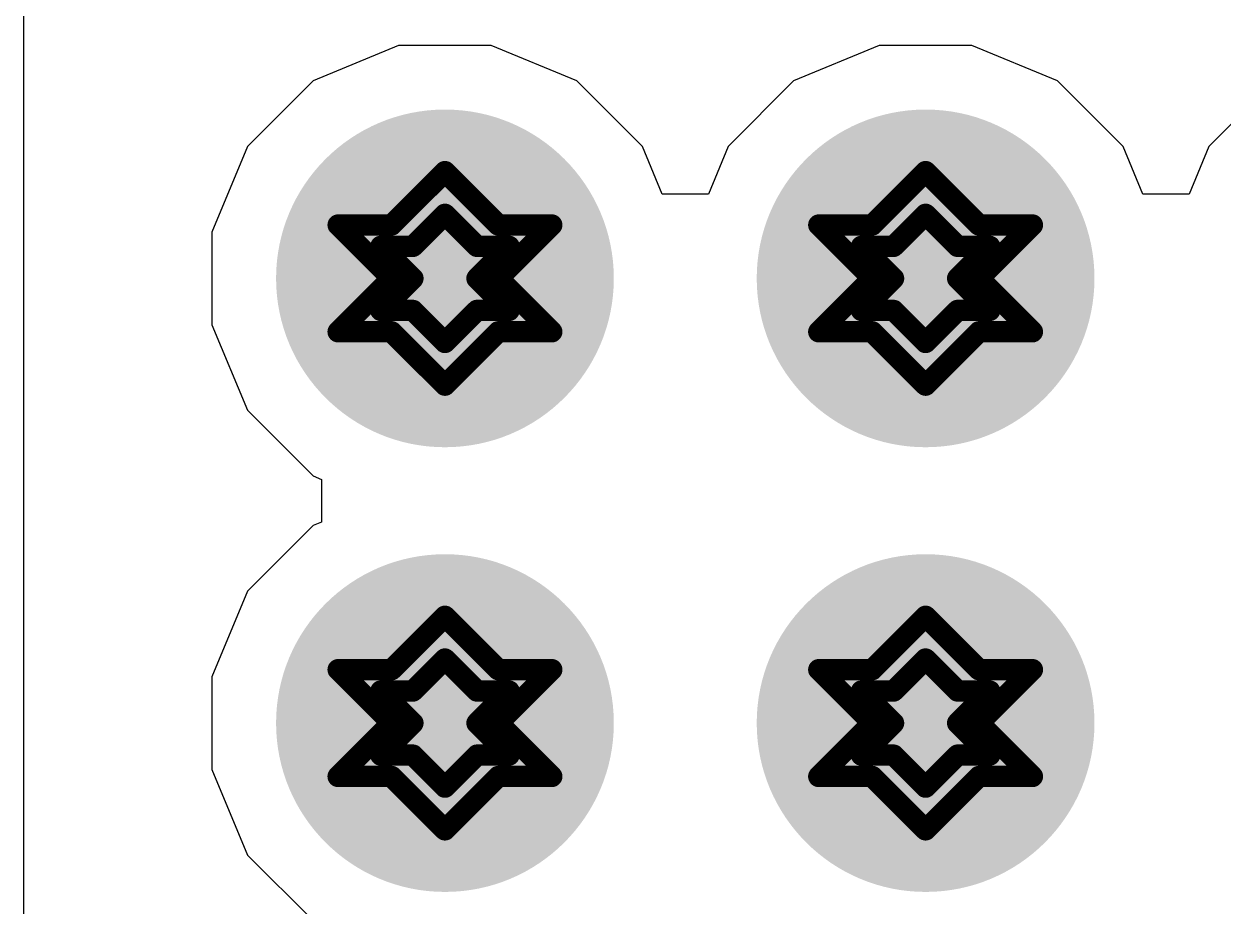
# Model space of a CAD drawing. Header units: inches. Extents: x -5 to 5328, y -4 to 5281.
# Drawn here: x 131.757 to 134.609, y 58.238 to 60.336 of the extents above; entities that cross this region are included whole.
import ezdxf

# ---------------------------------------------------------------- set-up
doc = ezdxf.new("R2010")
doc.units = ezdxf.units.IN
for name, color, linetype in [('Bottom Layer', 5, 'Continuous'), ('Bottom Solder', 6, 'Continuous'), ('Drill Drawing', 1, 'Continuous'), ('Layer 1', 16, 'Continuous'), ('Layer 2', 76, 'Continuous'), ('Top Layer', 1, 'Continuous'), ('Top Solder', 216, 'Continuous'), ('Via Holes', 16, 'Continuous')]:
    doc.layers.add(name, color=color, linetype=linetype)

msp = doc.modelspace()

# ---------------------------------------------------------------- hatches: boundary and pattern name
at = {"layer": 'Bottom Layer'}
h = msp.add_hatch(color=5, dxfattribs=at)
edge = h.paths.add_edge_path()
edge.add_arc((132.7584, 59.7311), 0.3, 0, 360)
h = msp.add_hatch(color=5, dxfattribs=at)
edge = h.paths.add_edge_path()
edge.add_arc((133.9014, 59.7311), 0.3, 0, 360)
h = msp.add_hatch(color=5, dxfattribs=at)
edge = h.paths.add_edge_path()
edge.add_arc((132.7584, 58.6734), 0.3, 0, 360)
h = msp.add_hatch(color=5, dxfattribs=at)
edge = h.paths.add_edge_path()
edge.add_arc((133.9014, 58.6734), 0.3, 0, 360)
at = {"layer": 'Bottom Solder'}
h = msp.add_hatch(color=6, dxfattribs=at)
edge = h.paths.add_edge_path()
edge.add_arc((132.7584, 59.7311), 0.4016, 0, 360)
h = msp.add_hatch(color=6, dxfattribs=at)
edge = h.paths.add_edge_path()
edge.add_arc((133.9014, 59.7311), 0.4016, 0, 360)
h = msp.add_hatch(color=6, dxfattribs=at)
edge = h.paths.add_edge_path()
edge.add_arc((132.7584, 58.6734), 0.4016, 0, 360)
h = msp.add_hatch(color=6, dxfattribs=at)
edge = h.paths.add_edge_path()
edge.add_arc((133.9014, 58.6734), 0.4016, 0, 360)
at = {"layer": 'Layer 1'}
h = msp.add_hatch(color=16, dxfattribs=at)
edge = h.paths.add_edge_path()
edge.add_arc((132.7584, 59.7311), 0.3, 0, 360)
h = msp.add_hatch(color=16, dxfattribs=at)
edge = h.paths.add_edge_path()
edge.add_arc((133.9014, 59.7311), 0.3, 0, 360)
h = msp.add_hatch(color=16, dxfattribs=at)
edge = h.paths.add_edge_path()
edge.add_arc((132.7584, 58.6734), 0.3, 0, 360)
h = msp.add_hatch(color=16, dxfattribs=at)
edge = h.paths.add_edge_path()
edge.add_arc((133.9014, 58.6734), 0.3, 0, 360)
at = {"layer": 'Layer 2'}
h = msp.add_hatch(color=76, dxfattribs=at)
edge = h.paths.add_edge_path()
edge.add_arc((132.7584, 59.7311), 0.3, 0, 360)
h = msp.add_hatch(color=76, dxfattribs=at)
edge = h.paths.add_edge_path()
edge.add_arc((133.9014, 59.7311), 0.3, 0, 360)
h = msp.add_hatch(color=76, dxfattribs=at)
edge = h.paths.add_edge_path()
edge.add_arc((132.7584, 58.6734), 0.3, 0, 360)
h = msp.add_hatch(color=76, dxfattribs=at)
edge = h.paths.add_edge_path()
edge.add_arc((133.9014, 58.6734), 0.3, 0, 360)
at = {"layer": 'Top Layer'}
h = msp.add_hatch(color=1, dxfattribs=at)
edge = h.paths.add_edge_path()
edge.add_arc((132.7584, 59.7311), 0.3, 0, 360)
h = msp.add_hatch(color=1, dxfattribs=at)
edge = h.paths.add_edge_path()
edge.add_arc((133.9014, 59.7311), 0.3, 0, 360)
h = msp.add_hatch(color=1, dxfattribs=at)
edge = h.paths.add_edge_path()
edge.add_arc((132.7584, 58.6734), 0.3, 0, 360)
h = msp.add_hatch(color=1, dxfattribs=at)
edge = h.paths.add_edge_path()
edge.add_arc((133.9014, 58.6734), 0.3, 0, 360)
at = {"layer": 'Top Solder'}
h = msp.add_hatch(color=216, dxfattribs=at)
edge = h.paths.add_edge_path()
edge.add_arc((132.7584, 59.7311), 0.4016, 0, 360)
h = msp.add_hatch(color=216, dxfattribs=at)
edge = h.paths.add_edge_path()
edge.add_arc((133.9014, 59.7311), 0.4016, 0, 360)
h = msp.add_hatch(color=216, dxfattribs=at)
edge = h.paths.add_edge_path()
edge.add_arc((132.7584, 58.6734), 0.4016, 0, 360)
h = msp.add_hatch(color=216, dxfattribs=at)
edge = h.paths.add_edge_path()
edge.add_arc((133.9014, 58.6734), 0.4016, 0, 360)
at = {"layer": 'Via Holes'}
h = msp.add_hatch(color=7, dxfattribs=at)
edge = h.paths.add_edge_path()
edge.add_arc((132.7584, 59.7311), 0.15, 0, 360)
h = msp.add_hatch(color=7, dxfattribs=at)
edge = h.paths.add_edge_path()
edge.add_arc((133.9014, 59.7311), 0.15, 0, 360)
h = msp.add_hatch(color=7, dxfattribs=at)
edge = h.paths.add_edge_path()
edge.add_arc((132.7584, 58.6734), 0.15, 0, 360)
h = msp.add_hatch(color=7, dxfattribs=at)
edge = h.paths.add_edge_path()
edge.add_arc((133.9014, 58.6734), 0.15, 0, 360)

# ---------------------------------------------------------------- linework, layer by layer
at = {"layer": 'Bottom Layer'}
for p, q in [((132.6482, 60.2851), (132.4446, 60.2007)), ((132.8686, 60.2851), (132.6482, 60.2851)), ((133.0722, 60.2007), (132.8686, 60.2851)), ((133.7912, 60.2851), (133.5876, 60.2007)), ((134.0116, 60.2851), (133.7912, 60.2851)), ((134.2152, 60.2007), (134.0116, 60.2851)), ((132.4446, 60.2007), (132.2887, 60.0449)), ((133.228, 60.0449), (133.0722, 60.2007)), ((133.5876, 60.2007), (133.4317, 60.0449)), ((134.371, 60.0449), (134.2152, 60.2007)), ((134.7306, 60.2007), (134.5747, 60.0449)), ((132.2887, 60.0449), (132.2044, 59.8413)), ((133.2749, 59.9318), (133.228, 60.0449)), ((133.4317, 60.0449), (133.3849, 59.9318)), ((134.4179, 59.9318), (134.371, 60.0449)), ((134.5747, 60.0449), (134.5279, 59.9318)), ((133.3849, 59.9318), (133.2749, 59.9318)), ((134.5279, 59.9318), (134.4179, 59.9318)), ((132.2044, 59.8413), (132.2044, 59.6209)), ((132.2044, 59.6209), (132.2887, 59.4173)), ((132.2887, 59.4173), (132.4446, 59.2614)), ((132.4446, 59.2614), (132.4648, 59.253)), ((132.4648, 59.253), (132.4648, 59.1514)), ((132.4446, 59.1431), (132.2887, 58.9872)), ((132.4648, 59.1514), (132.4446, 59.1431)), ((132.2887, 58.9872), (132.2044, 58.7836)), ((132.2044, 58.7836), (132.2044, 58.5632)), ((132.2044, 58.5632), (132.2887, 58.3596)), ((132.2887, 58.3596), (132.4446, 58.2037))]:
    msp.add_line(p, q, dxfattribs=at)
at = {"layer": 'Drill Drawing'}
for points in [[(132.6314, 59.8581, 0.0508, 0.0508, 0), (132.7584, 59.9851, 0.0508, 0.0508, 0)], [(132.7584, 59.9851, 0.0508, 0.0508, 0), (132.8854, 59.8581, 0.0508, 0.0508, 0)], [(133.7744, 59.8581, 0.0508, 0.0508, 0), (133.9014, 59.9851, 0.0508, 0.0508, 0)], [(133.9014, 59.9851, 0.0508, 0.0508, 0), (134.0284, 59.8581, 0.0508, 0.0508, 0)], [(132.6822, 59.8073, 0.0508, 0.0508, 0), (132.7584, 59.8835, 0.0508, 0.0508, 0)], [(132.7584, 59.8835, 0.0508, 0.0508, 0), (132.8346, 59.8073, 0.0508, 0.0508, 0)], [(133.8252, 59.8073, 0.0508, 0.0508, 0), (133.9014, 59.8835, 0.0508, 0.0508, 0)], [(133.9014, 59.8835, 0.0508, 0.0508, 0), (133.9776, 59.8073, 0.0508, 0.0508, 0)], [(132.5044, 59.8581, 0.0508, 0.0508, 0), (132.6314, 59.7311, 0.0508, 0.0508, 0)], [(132.5044, 59.8581, 0.0508, 0.0508, 0), (132.6314, 59.8581, 0.0508, 0.0508, 0)], [(132.8854, 59.8581, 0.0508, 0.0508, 0), (133.0124, 59.8581, 0.0508, 0.0508, 0)], [(132.8854, 59.7311, 0.0508, 0.0508, 0), (133.0124, 59.8581, 0.0508, 0.0508, 0)], [(133.6474, 59.8581, 0.0508, 0.0508, 0), (133.7744, 59.7311, 0.0508, 0.0508, 0)], [(133.6474, 59.8581, 0.0508, 0.0508, 0), (133.7744, 59.8581, 0.0508, 0.0508, 0)], [(134.0284, 59.8581, 0.0508, 0.0508, 0), (134.1554, 59.8581, 0.0508, 0.0508, 0)], [(134.0284, 59.7311, 0.0508, 0.0508, 0), (134.1554, 59.8581, 0.0508, 0.0508, 0)], [(132.606, 59.8073, 0.0508, 0.0508, 0), (132.6822, 59.7311, 0.0508, 0.0508, 0)], [(132.606, 59.8073, 0.0508, 0.0508, 0), (132.6822, 59.8073, 0.0508, 0.0508, 0)], [(132.8346, 59.8073, 0.0508, 0.0508, 0), (132.9108, 59.8073, 0.0508, 0.0508, 0)], [(132.8346, 59.7311, 0.0508, 0.0508, 0), (132.9108, 59.8073, 0.0508, 0.0508, 0)], [(133.749, 59.8073, 0.0508, 0.0508, 0), (133.8252, 59.7311, 0.0508, 0.0508, 0)], [(133.749, 59.8073, 0.0508, 0.0508, 0), (133.8252, 59.8073, 0.0508, 0.0508, 0)], [(133.9776, 59.8073, 0.0508, 0.0508, 0), (134.0538, 59.8073, 0.0508, 0.0508, 0)], [(133.9776, 59.7311, 0.0508, 0.0508, 0), (134.0538, 59.8073, 0.0508, 0.0508, 0)], [(132.5044, 59.6041, 0.0508, 0.0508, 0), (132.6314, 59.7311, 0.0508, 0.0508, 0)], [(132.606, 59.6549, 0.0508, 0.0508, 0), (132.6822, 59.7311, 0.0508, 0.0508, 0)], [(132.8346, 59.7311, 0.0508, 0.0508, 0), (132.9108, 59.6549, 0.0508, 0.0508, 0)], [(132.8854, 59.7311, 0.0508, 0.0508, 0), (133.0124, 59.6041, 0.0508, 0.0508, 0)], [(133.6474, 59.6041, 0.0508, 0.0508, 0), (133.7744, 59.7311, 0.0508, 0.0508, 0)], [(133.749, 59.6549, 0.0508, 0.0508, 0), (133.8252, 59.7311, 0.0508, 0.0508, 0)], [(133.9776, 59.7311, 0.0508, 0.0508, 0), (134.0538, 59.6549, 0.0508, 0.0508, 0)], [(134.0284, 59.7311, 0.0508, 0.0508, 0), (134.1554, 59.6041, 0.0508, 0.0508, 0)], [(132.606, 59.6549, 0.0508, 0.0508, 0), (132.6822, 59.6549, 0.0508, 0.0508, 0)], [(132.6822, 59.6549, 0.0508, 0.0508, 0), (132.7584, 59.5787, 0.0508, 0.0508, 0)], [(132.7584, 59.5787, 0.0508, 0.0508, 0), (132.8346, 59.6549, 0.0508, 0.0508, 0)], [(132.8346, 59.6549, 0.0508, 0.0508, 0), (132.9108, 59.6549, 0.0508, 0.0508, 0)], [(133.749, 59.6549, 0.0508, 0.0508, 0), (133.8252, 59.6549, 0.0508, 0.0508, 0)], [(133.8252, 59.6549, 0.0508, 0.0508, 0), (133.9014, 59.5787, 0.0508, 0.0508, 0)], [(133.9014, 59.5787, 0.0508, 0.0508, 0), (133.9776, 59.6549, 0.0508, 0.0508, 0)], [(133.9776, 59.6549, 0.0508, 0.0508, 0), (134.0538, 59.6549, 0.0508, 0.0508, 0)], [(132.5044, 59.6041, 0.0508, 0.0508, 0), (132.6314, 59.6041, 0.0508, 0.0508, 0)], [(132.6314, 59.6041, 0.0508, 0.0508, 0), (132.7584, 59.4771, 0.0508, 0.0508, 0)], [(132.7584, 59.4771, 0.0508, 0.0508, 0), (132.8854, 59.6041, 0.0508, 0.0508, 0)], [(132.8854, 59.6041, 0.0508, 0.0508, 0), (133.0124, 59.6041, 0.0508, 0.0508, 0)], [(133.6474, 59.6041, 0.0508, 0.0508, 0), (133.7744, 59.6041, 0.0508, 0.0508, 0)], [(133.7744, 59.6041, 0.0508, 0.0508, 0), (133.9014, 59.4771, 0.0508, 0.0508, 0)], [(133.9014, 59.4771, 0.0508, 0.0508, 0), (134.0284, 59.6041, 0.0508, 0.0508, 0)], [(134.0284, 59.6041, 0.0508, 0.0508, 0), (134.1554, 59.6041, 0.0508, 0.0508, 0)], [(132.6314, 58.8004, 0.0508, 0.0508, 0), (132.7584, 58.9274, 0.0508, 0.0508, 0)], [(132.7584, 58.9274, 0.0508, 0.0508, 0), (132.8854, 58.8004, 0.0508, 0.0508, 0)], [(133.7744, 58.8004, 0.0508, 0.0508, 0), (133.9014, 58.9274, 0.0508, 0.0508, 0)], [(133.9014, 58.9274, 0.0508, 0.0508, 0), (134.0284, 58.8004, 0.0508, 0.0508, 0)], [(132.5044, 58.8004, 0.0508, 0.0508, 0), (132.6314, 58.6734, 0.0508, 0.0508, 0)], [(132.5044, 58.8004, 0.0508, 0.0508, 0), (132.6314, 58.8004, 0.0508, 0.0508, 0)], [(132.6822, 58.7496, 0.0508, 0.0508, 0), (132.7584, 58.8258, 0.0508, 0.0508, 0)], [(132.7584, 58.8258, 0.0508, 0.0508, 0), (132.8346, 58.7496, 0.0508, 0.0508, 0)], [(132.8854, 58.8004, 0.0508, 0.0508, 0), (133.0124, 58.8004, 0.0508, 0.0508, 0)], [(132.8854, 58.6734, 0.0508, 0.0508, 0), (133.0124, 58.8004, 0.0508, 0.0508, 0)], [(133.6474, 58.8004, 0.0508, 0.0508, 0), (133.7744, 58.6734, 0.0508, 0.0508, 0)], [(133.6474, 58.8004, 0.0508, 0.0508, 0), (133.7744, 58.8004, 0.0508, 0.0508, 0)], [(133.8252, 58.7496, 0.0508, 0.0508, 0), (133.9014, 58.8258, 0.0508, 0.0508, 0)], [(133.9014, 58.8258, 0.0508, 0.0508, 0), (133.9776, 58.7496, 0.0508, 0.0508, 0)], [(134.0284, 58.8004, 0.0508, 0.0508, 0), (134.1554, 58.8004, 0.0508, 0.0508, 0)], [(134.0284, 58.6734, 0.0508, 0.0508, 0), (134.1554, 58.8004, 0.0508, 0.0508, 0)], [(132.606, 58.7496, 0.0508, 0.0508, 0), (132.6822, 58.6734, 0.0508, 0.0508, 0)], [(132.606, 58.7496, 0.0508, 0.0508, 0), (132.6822, 58.7496, 0.0508, 0.0508, 0)], [(132.8346, 58.7496, 0.0508, 0.0508, 0), (132.9108, 58.7496, 0.0508, 0.0508, 0)], [(132.8346, 58.6734, 0.0508, 0.0508, 0), (132.9108, 58.7496, 0.0508, 0.0508, 0)], [(133.749, 58.7496, 0.0508, 0.0508, 0), (133.8252, 58.6734, 0.0508, 0.0508, 0)], [(133.749, 58.7496, 0.0508, 0.0508, 0), (133.8252, 58.7496, 0.0508, 0.0508, 0)], [(133.9776, 58.7496, 0.0508, 0.0508, 0), (134.0538, 58.7496, 0.0508, 0.0508, 0)], [(133.9776, 58.6734, 0.0508, 0.0508, 0), (134.0538, 58.7496, 0.0508, 0.0508, 0)], [(132.5044, 58.5464, 0.0508, 0.0508, 0), (132.6314, 58.6734, 0.0508, 0.0508, 0)], [(132.606, 58.5972, 0.0508, 0.0508, 0), (132.6822, 58.6734, 0.0508, 0.0508, 0)], [(132.8346, 58.6734, 0.0508, 0.0508, 0), (132.9108, 58.5972, 0.0508, 0.0508, 0)], [(132.8854, 58.6734, 0.0508, 0.0508, 0), (133.0124, 58.5464, 0.0508, 0.0508, 0)], [(133.6474, 58.5464, 0.0508, 0.0508, 0), (133.7744, 58.6734, 0.0508, 0.0508, 0)], [(133.749, 58.5972, 0.0508, 0.0508, 0), (133.8252, 58.6734, 0.0508, 0.0508, 0)], [(133.9776, 58.6734, 0.0508, 0.0508, 0), (134.0538, 58.5972, 0.0508, 0.0508, 0)], [(134.0284, 58.6734, 0.0508, 0.0508, 0), (134.1554, 58.5464, 0.0508, 0.0508, 0)], [(132.606, 58.5972, 0.0508, 0.0508, 0), (132.6822, 58.5972, 0.0508, 0.0508, 0)], [(132.6822, 58.5972, 0.0508, 0.0508, 0), (132.7584, 58.521, 0.0508, 0.0508, 0)], [(132.7584, 58.521, 0.0508, 0.0508, 0), (132.8346, 58.5972, 0.0508, 0.0508, 0)], [(132.8346, 58.5972, 0.0508, 0.0508, 0), (132.9108, 58.5972, 0.0508, 0.0508, 0)], [(133.749, 58.5972, 0.0508, 0.0508, 0), (133.8252, 58.5972, 0.0508, 0.0508, 0)], [(133.8252, 58.5972, 0.0508, 0.0508, 0), (133.9014, 58.521, 0.0508, 0.0508, 0)], [(133.9014, 58.521, 0.0508, 0.0508, 0), (133.9776, 58.5972, 0.0508, 0.0508, 0)], [(133.9776, 58.5972, 0.0508, 0.0508, 0), (134.0538, 58.5972, 0.0508, 0.0508, 0)], [(132.5044, 58.5464, 0.0508, 0.0508, 0), (132.6314, 58.5464, 0.0508, 0.0508, 0)], [(132.6314, 58.5464, 0.0508, 0.0508, 0), (132.7584, 58.4194, 0.0508, 0.0508, 0)], [(132.7584, 58.4194, 0.0508, 0.0508, 0), (132.8854, 58.5464, 0.0508, 0.0508, 0)], [(132.8854, 58.5464, 0.0508, 0.0508, 0), (133.0124, 58.5464, 0.0508, 0.0508, 0)], [(133.6474, 58.5464, 0.0508, 0.0508, 0), (133.7744, 58.5464, 0.0508, 0.0508, 0)], [(133.7744, 58.5464, 0.0508, 0.0508, 0), (133.9014, 58.4194, 0.0508, 0.0508, 0)], [(133.9014, 58.4194, 0.0508, 0.0508, 0), (134.0284, 58.5464, 0.0508, 0.0508, 0)], [(134.0284, 58.5464, 0.0508, 0.0508, 0), (134.1554, 58.5464, 0.0508, 0.0508, 0)]]:
    msp.add_lwpolyline(points, format="xyseb", dxfattribs=at)
for points in [[(132.7457, 59.9851, 0.0254, 0.0254, 1), (132.7711, 59.9851, 0.0254, 0.0254, 1)], [(132.7457, 59.9851, 0.0254, 0.0254, 1), (132.7711, 59.9851, 0.0254, 0.0254, 1)], [(133.8887, 59.9851, 0.0254, 0.0254, 1), (133.9141, 59.9851, 0.0254, 0.0254, 1)], [(133.8887, 59.9851, 0.0254, 0.0254, 1), (133.9141, 59.9851, 0.0254, 0.0254, 1)], [(132.7457, 59.8835, 0.0254, 0.0254, 1), (132.7711, 59.8835, 0.0254, 0.0254, 1)], [(132.7457, 59.8835, 0.0254, 0.0254, 1), (132.7711, 59.8835, 0.0254, 0.0254, 1)], [(133.8887, 59.8835, 0.0254, 0.0254, 1), (133.9141, 59.8835, 0.0254, 0.0254, 1)], [(133.8887, 59.8835, 0.0254, 0.0254, 1), (133.9141, 59.8835, 0.0254, 0.0254, 1)], [(132.4917, 59.8581, 0.0254, 0.0254, 1), (132.5171, 59.8581, 0.0254, 0.0254, 1)], [(132.4917, 59.8581, 0.0254, 0.0254, 1), (132.5171, 59.8581, 0.0254, 0.0254, 1)], [(132.6187, 59.8581, 0.0254, 0.0254, 1), (132.6441, 59.8581, 0.0254, 0.0254, 1)], [(132.6187, 59.8581, 0.0254, 0.0254, 1), (132.6441, 59.8581, 0.0254, 0.0254, 1)], [(132.8727, 59.8581, 0.0254, 0.0254, 1), (132.8981, 59.8581, 0.0254, 0.0254, 1)], [(132.8727, 59.8581, 0.0254, 0.0254, 1), (132.8981, 59.8581, 0.0254, 0.0254, 1)], [(132.9997, 59.8581, 0.0254, 0.0254, 1), (133.0251, 59.8581, 0.0254, 0.0254, 1)], [(132.9997, 59.8581, 0.0254, 0.0254, 1), (133.0251, 59.8581, 0.0254, 0.0254, 1)], [(133.6347, 59.8581, 0.0254, 0.0254, 1), (133.6601, 59.8581, 0.0254, 0.0254, 1)], [(133.6347, 59.8581, 0.0254, 0.0254, 1), (133.6601, 59.8581, 0.0254, 0.0254, 1)], [(133.7617, 59.8581, 0.0254, 0.0254, 1), (133.7871, 59.8581, 0.0254, 0.0254, 1)], [(133.7617, 59.8581, 0.0254, 0.0254, 1), (133.7871, 59.8581, 0.0254, 0.0254, 1)], [(134.0157, 59.8581, 0.0254, 0.0254, 1), (134.0411, 59.8581, 0.0254, 0.0254, 1)], [(134.0157, 59.8581, 0.0254, 0.0254, 1), (134.0411, 59.8581, 0.0254, 0.0254, 1)], [(134.1427, 59.8581, 0.0254, 0.0254, 1), (134.1681, 59.8581, 0.0254, 0.0254, 1)], [(134.1427, 59.8581, 0.0254, 0.0254, 1), (134.1681, 59.8581, 0.0254, 0.0254, 1)], [(132.5933, 59.8073, 0.0254, 0.0254, 1), (132.6187, 59.8073, 0.0254, 0.0254, 1)], [(132.5933, 59.8073, 0.0254, 0.0254, 1), (132.6187, 59.8073, 0.0254, 0.0254, 1)], [(132.6695, 59.8073, 0.0254, 0.0254, 1), (132.6949, 59.8073, 0.0254, 0.0254, 1)], [(132.6695, 59.8073, 0.0254, 0.0254, 1), (132.6949, 59.8073, 0.0254, 0.0254, 1)], [(132.8219, 59.8073, 0.0254, 0.0254, 1), (132.8473, 59.8073, 0.0254, 0.0254, 1)], [(132.8219, 59.8073, 0.0254, 0.0254, 1), (132.8473, 59.8073, 0.0254, 0.0254, 1)], [(132.8981, 59.8073, 0.0254, 0.0254, 1), (132.9235, 59.8073, 0.0254, 0.0254, 1)], [(132.8981, 59.8073, 0.0254, 0.0254, 1), (132.9235, 59.8073, 0.0254, 0.0254, 1)], [(133.7363, 59.8073, 0.0254, 0.0254, 1), (133.7617, 59.8073, 0.0254, 0.0254, 1)], [(133.7363, 59.8073, 0.0254, 0.0254, 1), (133.7617, 59.8073, 0.0254, 0.0254, 1)], [(133.8125, 59.8073, 0.0254, 0.0254, 1), (133.8379, 59.8073, 0.0254, 0.0254, 1)], [(133.8125, 59.8073, 0.0254, 0.0254, 1), (133.8379, 59.8073, 0.0254, 0.0254, 1)], [(133.9649, 59.8073, 0.0254, 0.0254, 1), (133.9903, 59.8073, 0.0254, 0.0254, 1)], [(133.9649, 59.8073, 0.0254, 0.0254, 1), (133.9903, 59.8073, 0.0254, 0.0254, 1)], [(134.0411, 59.8073, 0.0254, 0.0254, 1), (134.0665, 59.8073, 0.0254, 0.0254, 1)], [(134.0411, 59.8073, 0.0254, 0.0254, 1), (134.0665, 59.8073, 0.0254, 0.0254, 1)], [(132.6187, 59.7311, 0.0254, 0.0254, 1), (132.6441, 59.7311, 0.0254, 0.0254, 1)], [(132.6187, 59.7311, 0.0254, 0.0254, 1), (132.6441, 59.7311, 0.0254, 0.0254, 1)], [(132.6695, 59.7311, 0.0254, 0.0254, 1), (132.6949, 59.7311, 0.0254, 0.0254, 1)], [(132.6695, 59.7311, 0.0254, 0.0254, 1), (132.6949, 59.7311, 0.0254, 0.0254, 1)], [(132.8219, 59.7311, 0.0254, 0.0254, 1), (132.8473, 59.7311, 0.0254, 0.0254, 1)], [(132.8219, 59.7311, 0.0254, 0.0254, 1), (132.8473, 59.7311, 0.0254, 0.0254, 1)], [(132.8727, 59.7311, 0.0254, 0.0254, 1), (132.8981, 59.7311, 0.0254, 0.0254, 1)], [(132.8727, 59.7311, 0.0254, 0.0254, 1), (132.8981, 59.7311, 0.0254, 0.0254, 1)], [(133.7617, 59.7311, 0.0254, 0.0254, 1), (133.7871, 59.7311, 0.0254, 0.0254, 1)], [(133.7617, 59.7311, 0.0254, 0.0254, 1), (133.7871, 59.7311, 0.0254, 0.0254, 1)], [(133.8125, 59.7311, 0.0254, 0.0254, 1), (133.8379, 59.7311, 0.0254, 0.0254, 1)], [(133.8125, 59.7311, 0.0254, 0.0254, 1), (133.8379, 59.7311, 0.0254, 0.0254, 1)], [(133.9649, 59.7311, 0.0254, 0.0254, 1), (133.9903, 59.7311, 0.0254, 0.0254, 1)], [(133.9649, 59.7311, 0.0254, 0.0254, 1), (133.9903, 59.7311, 0.0254, 0.0254, 1)], [(134.0157, 59.7311, 0.0254, 0.0254, 1), (134.0411, 59.7311, 0.0254, 0.0254, 1)], [(134.0157, 59.7311, 0.0254, 0.0254, 1), (134.0411, 59.7311, 0.0254, 0.0254, 1)], [(132.5933, 59.6549, 0.0254, 0.0254, 1), (132.6187, 59.6549, 0.0254, 0.0254, 1)], [(132.5933, 59.6549, 0.0254, 0.0254, 1), (132.6187, 59.6549, 0.0254, 0.0254, 1)], [(132.6695, 59.6549, 0.0254, 0.0254, 1), (132.6949, 59.6549, 0.0254, 0.0254, 1)], [(132.6695, 59.6549, 0.0254, 0.0254, 1), (132.6949, 59.6549, 0.0254, 0.0254, 1)], [(132.8219, 59.6549, 0.0254, 0.0254, 1), (132.8473, 59.6549, 0.0254, 0.0254, 1)], [(132.8219, 59.6549, 0.0254, 0.0254, 1), (132.8473, 59.6549, 0.0254, 0.0254, 1)], [(132.8981, 59.6549, 0.0254, 0.0254, 1), (132.9235, 59.6549, 0.0254, 0.0254, 1)], [(132.8981, 59.6549, 0.0254, 0.0254, 1), (132.9235, 59.6549, 0.0254, 0.0254, 1)], [(133.7363, 59.6549, 0.0254, 0.0254, 1), (133.7617, 59.6549, 0.0254, 0.0254, 1)], [(133.7363, 59.6549, 0.0254, 0.0254, 1), (133.7617, 59.6549, 0.0254, 0.0254, 1)], [(133.8125, 59.6549, 0.0254, 0.0254, 1), (133.8379, 59.6549, 0.0254, 0.0254, 1)], [(133.8125, 59.6549, 0.0254, 0.0254, 1), (133.8379, 59.6549, 0.0254, 0.0254, 1)], [(133.9649, 59.6549, 0.0254, 0.0254, 1), (133.9903, 59.6549, 0.0254, 0.0254, 1)], [(133.9649, 59.6549, 0.0254, 0.0254, 1), (133.9903, 59.6549, 0.0254, 0.0254, 1)], [(134.0411, 59.6549, 0.0254, 0.0254, 1), (134.0665, 59.6549, 0.0254, 0.0254, 1)], [(134.0411, 59.6549, 0.0254, 0.0254, 1), (134.0665, 59.6549, 0.0254, 0.0254, 1)], [(132.4917, 59.6041, 0.0254, 0.0254, 1), (132.5171, 59.6041, 0.0254, 0.0254, 1)], [(132.4917, 59.6041, 0.0254, 0.0254, 1), (132.5171, 59.6041, 0.0254, 0.0254, 1)], [(132.6187, 59.6041, 0.0254, 0.0254, 1), (132.6441, 59.6041, 0.0254, 0.0254, 1)], [(132.6187, 59.6041, 0.0254, 0.0254, 1), (132.6441, 59.6041, 0.0254, 0.0254, 1)], [(132.8727, 59.6041, 0.0254, 0.0254, 1), (132.8981, 59.6041, 0.0254, 0.0254, 1)], [(132.8727, 59.6041, 0.0254, 0.0254, 1), (132.8981, 59.6041, 0.0254, 0.0254, 1)], [(132.9997, 59.6041, 0.0254, 0.0254, 1), (133.0251, 59.6041, 0.0254, 0.0254, 1)], [(132.9997, 59.6041, 0.0254, 0.0254, 1), (133.0251, 59.6041, 0.0254, 0.0254, 1)], [(133.6347, 59.6041, 0.0254, 0.0254, 1), (133.6601, 59.6041, 0.0254, 0.0254, 1)], [(133.6347, 59.6041, 0.0254, 0.0254, 1), (133.6601, 59.6041, 0.0254, 0.0254, 1)], [(133.7617, 59.6041, 0.0254, 0.0254, 1), (133.7871, 59.6041, 0.0254, 0.0254, 1)], [(133.7617, 59.6041, 0.0254, 0.0254, 1), (133.7871, 59.6041, 0.0254, 0.0254, 1)], [(134.0157, 59.6041, 0.0254, 0.0254, 1), (134.0411, 59.6041, 0.0254, 0.0254, 1)], [(134.0157, 59.6041, 0.0254, 0.0254, 1), (134.0411, 59.6041, 0.0254, 0.0254, 1)], [(134.1427, 59.6041, 0.0254, 0.0254, 1), (134.1681, 59.6041, 0.0254, 0.0254, 1)], [(134.1427, 59.6041, 0.0254, 0.0254, 1), (134.1681, 59.6041, 0.0254, 0.0254, 1)], [(132.7457, 59.5787, 0.0254, 0.0254, 1), (132.7711, 59.5787, 0.0254, 0.0254, 1)], [(132.7457, 59.5787, 0.0254, 0.0254, 1), (132.7711, 59.5787, 0.0254, 0.0254, 1)], [(133.8887, 59.5787, 0.0254, 0.0254, 1), (133.9141, 59.5787, 0.0254, 0.0254, 1)], [(133.8887, 59.5787, 0.0254, 0.0254, 1), (133.9141, 59.5787, 0.0254, 0.0254, 1)], [(132.7457, 59.4771, 0.0254, 0.0254, 1), (132.7711, 59.4771, 0.0254, 0.0254, 1)], [(132.7457, 59.4771, 0.0254, 0.0254, 1), (132.7711, 59.4771, 0.0254, 0.0254, 1)], [(133.8887, 59.4771, 0.0254, 0.0254, 1), (133.9141, 59.4771, 0.0254, 0.0254, 1)], [(133.8887, 59.4771, 0.0254, 0.0254, 1), (133.9141, 59.4771, 0.0254, 0.0254, 1)], [(132.7457, 58.9274, 0.0254, 0.0254, 1), (132.7711, 58.9274, 0.0254, 0.0254, 1)], [(132.7457, 58.9274, 0.0254, 0.0254, 1), (132.7711, 58.9274, 0.0254, 0.0254, 1)], [(133.8887, 58.9274, 0.0254, 0.0254, 1), (133.9141, 58.9274, 0.0254, 0.0254, 1)], [(133.8887, 58.9274, 0.0254, 0.0254, 1), (133.9141, 58.9274, 0.0254, 0.0254, 1)], [(132.4917, 58.8004, 0.0254, 0.0254, 1), (132.5171, 58.8004, 0.0254, 0.0254, 1)], [(132.4917, 58.8004, 0.0254, 0.0254, 1), (132.5171, 58.8004, 0.0254, 0.0254, 1)], [(132.6187, 58.8004, 0.0254, 0.0254, 1), (132.6441, 58.8004, 0.0254, 0.0254, 1)], [(132.6187, 58.8004, 0.0254, 0.0254, 1), (132.6441, 58.8004, 0.0254, 0.0254, 1)], [(132.7457, 58.8258, 0.0254, 0.0254, 1), (132.7711, 58.8258, 0.0254, 0.0254, 1)], [(132.7457, 58.8258, 0.0254, 0.0254, 1), (132.7711, 58.8258, 0.0254, 0.0254, 1)], [(132.8727, 58.8004, 0.0254, 0.0254, 1), (132.8981, 58.8004, 0.0254, 0.0254, 1)], [(132.8727, 58.8004, 0.0254, 0.0254, 1), (132.8981, 58.8004, 0.0254, 0.0254, 1)], [(132.9997, 58.8004, 0.0254, 0.0254, 1), (133.0251, 58.8004, 0.0254, 0.0254, 1)], [(132.9997, 58.8004, 0.0254, 0.0254, 1), (133.0251, 58.8004, 0.0254, 0.0254, 1)], [(133.6347, 58.8004, 0.0254, 0.0254, 1), (133.6601, 58.8004, 0.0254, 0.0254, 1)], [(133.6347, 58.8004, 0.0254, 0.0254, 1), (133.6601, 58.8004, 0.0254, 0.0254, 1)], [(133.7617, 58.8004, 0.0254, 0.0254, 1), (133.7871, 58.8004, 0.0254, 0.0254, 1)], [(133.7617, 58.8004, 0.0254, 0.0254, 1), (133.7871, 58.8004, 0.0254, 0.0254, 1)], [(133.8887, 58.8258, 0.0254, 0.0254, 1), (133.9141, 58.8258, 0.0254, 0.0254, 1)], [(133.8887, 58.8258, 0.0254, 0.0254, 1), (133.9141, 58.8258, 0.0254, 0.0254, 1)], [(134.0157, 58.8004, 0.0254, 0.0254, 1), (134.0411, 58.8004, 0.0254, 0.0254, 1)], [(134.0157, 58.8004, 0.0254, 0.0254, 1), (134.0411, 58.8004, 0.0254, 0.0254, 1)], [(134.1427, 58.8004, 0.0254, 0.0254, 1), (134.1681, 58.8004, 0.0254, 0.0254, 1)], [(134.1427, 58.8004, 0.0254, 0.0254, 1), (134.1681, 58.8004, 0.0254, 0.0254, 1)], [(132.5933, 58.7496, 0.0254, 0.0254, 1), (132.6187, 58.7496, 0.0254, 0.0254, 1)], [(132.5933, 58.7496, 0.0254, 0.0254, 1), (132.6187, 58.7496, 0.0254, 0.0254, 1)], [(132.6695, 58.7496, 0.0254, 0.0254, 1), (132.6949, 58.7496, 0.0254, 0.0254, 1)], [(132.6695, 58.7496, 0.0254, 0.0254, 1), (132.6949, 58.7496, 0.0254, 0.0254, 1)], [(132.8219, 58.7496, 0.0254, 0.0254, 1), (132.8473, 58.7496, 0.0254, 0.0254, 1)], [(132.8219, 58.7496, 0.0254, 0.0254, 1), (132.8473, 58.7496, 0.0254, 0.0254, 1)], [(132.8981, 58.7496, 0.0254, 0.0254, 1), (132.9235, 58.7496, 0.0254, 0.0254, 1)], [(132.8981, 58.7496, 0.0254, 0.0254, 1), (132.9235, 58.7496, 0.0254, 0.0254, 1)], [(133.7363, 58.7496, 0.0254, 0.0254, 1), (133.7617, 58.7496, 0.0254, 0.0254, 1)], [(133.7363, 58.7496, 0.0254, 0.0254, 1), (133.7617, 58.7496, 0.0254, 0.0254, 1)], [(133.8125, 58.7496, 0.0254, 0.0254, 1), (133.8379, 58.7496, 0.0254, 0.0254, 1)], [(133.8125, 58.7496, 0.0254, 0.0254, 1), (133.8379, 58.7496, 0.0254, 0.0254, 1)], [(133.9649, 58.7496, 0.0254, 0.0254, 1), (133.9903, 58.7496, 0.0254, 0.0254, 1)], [(133.9649, 58.7496, 0.0254, 0.0254, 1), (133.9903, 58.7496, 0.0254, 0.0254, 1)], [(134.0411, 58.7496, 0.0254, 0.0254, 1), (134.0665, 58.7496, 0.0254, 0.0254, 1)], [(134.0411, 58.7496, 0.0254, 0.0254, 1), (134.0665, 58.7496, 0.0254, 0.0254, 1)], [(132.6187, 58.6734, 0.0254, 0.0254, 1), (132.6441, 58.6734, 0.0254, 0.0254, 1)], [(132.6187, 58.6734, 0.0254, 0.0254, 1), (132.6441, 58.6734, 0.0254, 0.0254, 1)], [(132.6695, 58.6734, 0.0254, 0.0254, 1), (132.6949, 58.6734, 0.0254, 0.0254, 1)], [(132.6695, 58.6734, 0.0254, 0.0254, 1), (132.6949, 58.6734, 0.0254, 0.0254, 1)], [(132.8219, 58.6734, 0.0254, 0.0254, 1), (132.8473, 58.6734, 0.0254, 0.0254, 1)], [(132.8219, 58.6734, 0.0254, 0.0254, 1), (132.8473, 58.6734, 0.0254, 0.0254, 1)], [(132.8727, 58.6734, 0.0254, 0.0254, 1), (132.8981, 58.6734, 0.0254, 0.0254, 1)], [(132.8727, 58.6734, 0.0254, 0.0254, 1), (132.8981, 58.6734, 0.0254, 0.0254, 1)], [(133.7617, 58.6734, 0.0254, 0.0254, 1), (133.7871, 58.6734, 0.0254, 0.0254, 1)], [(133.7617, 58.6734, 0.0254, 0.0254, 1), (133.7871, 58.6734, 0.0254, 0.0254, 1)], [(133.8125, 58.6734, 0.0254, 0.0254, 1), (133.8379, 58.6734, 0.0254, 0.0254, 1)], [(133.8125, 58.6734, 0.0254, 0.0254, 1), (133.8379, 58.6734, 0.0254, 0.0254, 1)], [(133.9649, 58.6734, 0.0254, 0.0254, 1), (133.9903, 58.6734, 0.0254, 0.0254, 1)], [(133.9649, 58.6734, 0.0254, 0.0254, 1), (133.9903, 58.6734, 0.0254, 0.0254, 1)], [(134.0157, 58.6734, 0.0254, 0.0254, 1), (134.0411, 58.6734, 0.0254, 0.0254, 1)], [(134.0157, 58.6734, 0.0254, 0.0254, 1), (134.0411, 58.6734, 0.0254, 0.0254, 1)], [(132.5933, 58.5972, 0.0254, 0.0254, 1), (132.6187, 58.5972, 0.0254, 0.0254, 1)], [(132.5933, 58.5972, 0.0254, 0.0254, 1), (132.6187, 58.5972, 0.0254, 0.0254, 1)], [(132.6695, 58.5972, 0.0254, 0.0254, 1), (132.6949, 58.5972, 0.0254, 0.0254, 1)], [(132.6695, 58.5972, 0.0254, 0.0254, 1), (132.6949, 58.5972, 0.0254, 0.0254, 1)], [(132.8219, 58.5972, 0.0254, 0.0254, 1), (132.8473, 58.5972, 0.0254, 0.0254, 1)], [(132.8219, 58.5972, 0.0254, 0.0254, 1), (132.8473, 58.5972, 0.0254, 0.0254, 1)], [(132.8981, 58.5972, 0.0254, 0.0254, 1), (132.9235, 58.5972, 0.0254, 0.0254, 1)], [(132.8981, 58.5972, 0.0254, 0.0254, 1), (132.9235, 58.5972, 0.0254, 0.0254, 1)], [(133.7363, 58.5972, 0.0254, 0.0254, 1), (133.7617, 58.5972, 0.0254, 0.0254, 1)], [(133.7363, 58.5972, 0.0254, 0.0254, 1), (133.7617, 58.5972, 0.0254, 0.0254, 1)], [(133.8125, 58.5972, 0.0254, 0.0254, 1), (133.8379, 58.5972, 0.0254, 0.0254, 1)], [(133.8125, 58.5972, 0.0254, 0.0254, 1), (133.8379, 58.5972, 0.0254, 0.0254, 1)], [(133.9649, 58.5972, 0.0254, 0.0254, 1), (133.9903, 58.5972, 0.0254, 0.0254, 1)], [(133.9649, 58.5972, 0.0254, 0.0254, 1), (133.9903, 58.5972, 0.0254, 0.0254, 1)], [(134.0411, 58.5972, 0.0254, 0.0254, 1), (134.0665, 58.5972, 0.0254, 0.0254, 1)], [(134.0411, 58.5972, 0.0254, 0.0254, 1), (134.0665, 58.5972, 0.0254, 0.0254, 1)], [(132.4917, 58.5464, 0.0254, 0.0254, 1), (132.5171, 58.5464, 0.0254, 0.0254, 1)], [(132.4917, 58.5464, 0.0254, 0.0254, 1), (132.5171, 58.5464, 0.0254, 0.0254, 1)], [(132.6187, 58.5464, 0.0254, 0.0254, 1), (132.6441, 58.5464, 0.0254, 0.0254, 1)], [(132.6187, 58.5464, 0.0254, 0.0254, 1), (132.6441, 58.5464, 0.0254, 0.0254, 1)], [(132.8727, 58.5464, 0.0254, 0.0254, 1), (132.8981, 58.5464, 0.0254, 0.0254, 1)], [(132.8727, 58.5464, 0.0254, 0.0254, 1), (132.8981, 58.5464, 0.0254, 0.0254, 1)], [(132.9997, 58.5464, 0.0254, 0.0254, 1), (133.0251, 58.5464, 0.0254, 0.0254, 1)], [(132.9997, 58.5464, 0.0254, 0.0254, 1), (133.0251, 58.5464, 0.0254, 0.0254, 1)], [(133.6347, 58.5464, 0.0254, 0.0254, 1), (133.6601, 58.5464, 0.0254, 0.0254, 1)], [(133.6347, 58.5464, 0.0254, 0.0254, 1), (133.6601, 58.5464, 0.0254, 0.0254, 1)], [(133.7617, 58.5464, 0.0254, 0.0254, 1), (133.7871, 58.5464, 0.0254, 0.0254, 1)], [(133.7617, 58.5464, 0.0254, 0.0254, 1), (133.7871, 58.5464, 0.0254, 0.0254, 1)], [(134.0157, 58.5464, 0.0254, 0.0254, 1), (134.0411, 58.5464, 0.0254, 0.0254, 1)], [(134.0157, 58.5464, 0.0254, 0.0254, 1), (134.0411, 58.5464, 0.0254, 0.0254, 1)], [(134.1427, 58.5464, 0.0254, 0.0254, 1), (134.1681, 58.5464, 0.0254, 0.0254, 1)], [(134.1427, 58.5464, 0.0254, 0.0254, 1), (134.1681, 58.5464, 0.0254, 0.0254, 1)], [(132.7457, 58.521, 0.0254, 0.0254, 1), (132.7711, 58.521, 0.0254, 0.0254, 1)], [(132.7457, 58.521, 0.0254, 0.0254, 1), (132.7711, 58.521, 0.0254, 0.0254, 1)], [(133.8887, 58.521, 0.0254, 0.0254, 1), (133.9141, 58.521, 0.0254, 0.0254, 1)], [(133.8887, 58.521, 0.0254, 0.0254, 1), (133.9141, 58.521, 0.0254, 0.0254, 1)], [(132.7457, 58.4194, 0.0254, 0.0254, 1), (132.7711, 58.4194, 0.0254, 0.0254, 1)], [(132.7457, 58.4194, 0.0254, 0.0254, 1), (132.7711, 58.4194, 0.0254, 0.0254, 1)], [(133.8887, 58.4194, 0.0254, 0.0254, 1), (133.9141, 58.4194, 0.0254, 0.0254, 1)], [(133.8887, 58.4194, 0.0254, 0.0254, 1), (133.9141, 58.4194, 0.0254, 0.0254, 1)]]:
    msp.add_lwpolyline(points, format="xyseb", close=True, dxfattribs=at)
at = {"layer": 'Layer 1'}
for p, q in [((132.6482, 60.2851), (132.4446, 60.2007)), ((132.8686, 60.2851), (132.6482, 60.2851)), ((133.0722, 60.2007), (132.8686, 60.2851)), ((133.7912, 60.2851), (133.5876, 60.2007)), ((134.0116, 60.2851), (133.7912, 60.2851)), ((134.2152, 60.2007), (134.0116, 60.2851)), ((132.4446, 60.2007), (132.2887, 60.0449)), ((133.228, 60.0449), (133.0722, 60.2007)), ((133.5876, 60.2007), (133.4317, 60.0449)), ((134.371, 60.0449), (134.2152, 60.2007)), ((134.7306, 60.2007), (134.5747, 60.0449)), ((132.2887, 60.0449), (132.2044, 59.8413)), ((133.2749, 59.9318), (133.228, 60.0449)), ((133.4317, 60.0449), (133.3849, 59.9318)), ((134.4179, 59.9318), (134.371, 60.0449)), ((134.5747, 60.0449), (134.5279, 59.9318)), ((133.3849, 59.9318), (133.2749, 59.9318)), ((134.5279, 59.9318), (134.4179, 59.9318)), ((132.2044, 59.8413), (132.2044, 59.6209)), ((132.2044, 59.6209), (132.2887, 59.4173)), ((132.2887, 59.4173), (132.4446, 59.2614)), ((132.4446, 59.2614), (132.4648, 59.253)), ((132.4648, 59.253), (132.4648, 59.1514)), ((132.4446, 59.1431), (132.2887, 58.9872)), ((132.4648, 59.1514), (132.4446, 59.1431)), ((132.2887, 58.9872), (132.2044, 58.7836)), ((132.2044, 58.7836), (132.2044, 58.5632)), ((132.2044, 58.5632), (132.2887, 58.3596)), ((132.2887, 58.3596), (132.4446, 58.2037))]:
    msp.add_line(p, q, dxfattribs=at)
at = {"layer": 'Top Layer'}
msp.add_line((131.7573, 54.9816), (131.7573, 60.9506), dxfattribs=at)

doc.saveas('drawing.dxf')
